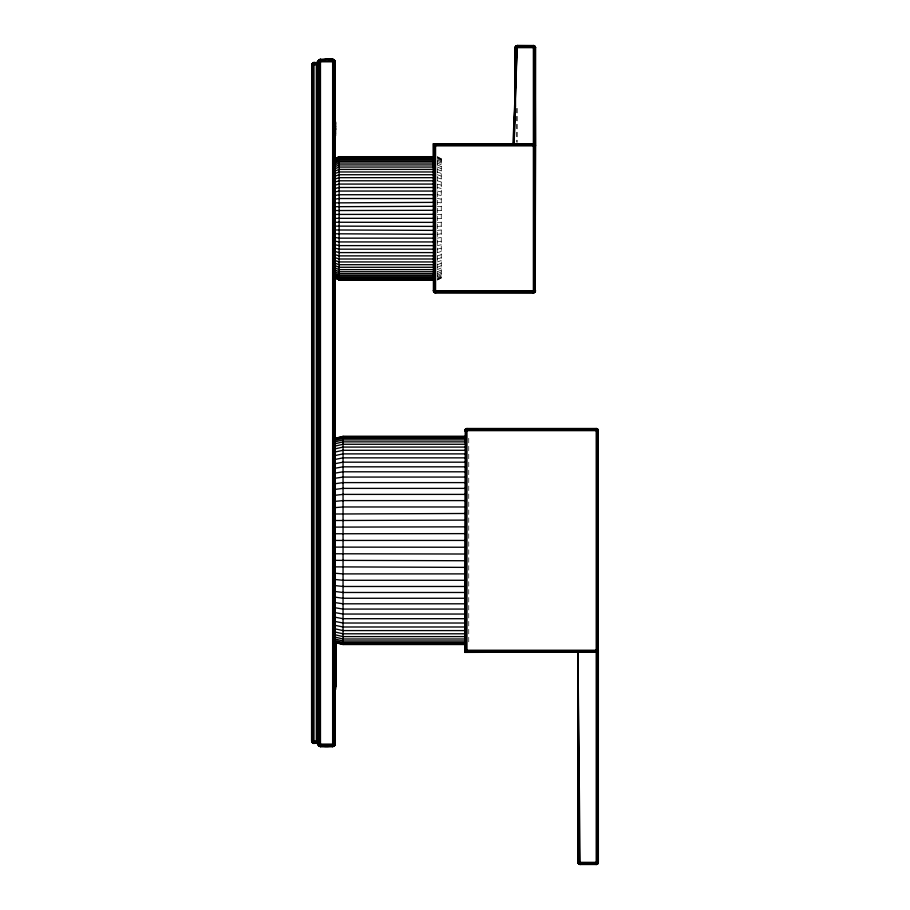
<?xml version="1.0" encoding="UTF-8"?>
<svg xmlns="http://www.w3.org/2000/svg" width="910" height="910" viewBox="0 0 910 910"><rect width="100%" height="100%" fill="white"/><g stroke="black" fill="none" stroke-linecap="round" stroke-linejoin="round"><path stroke-width="0.68" stroke-dasharray="4.55 3.41" d="M437.323 279.87L441.248 277.914L441.248 158.624M441.248 278.039L437.323 280.007L437.323 156.668L441.248 158.761M437.323 279.472L441.248 277.527M437.323 278.824L441.248 276.89M437.323 277.903L441.248 276.003M437.323 276.731L441.248 274.877M437.323 275.309L441.248 273.5M437.323 273.648L441.248 271.885M437.323 271.737L441.248 270.043M437.323 269.61L441.248 267.984M437.323 267.267L441.248 265.709M437.323 264.696L441.248 263.229M437.323 261.943L441.248 260.556M437.323 258.997L441.248 257.701M437.323 255.881L441.248 254.686M437.323 252.593L441.248 251.501M437.323 249.169L441.248 248.191M437.323 245.609L441.248 244.744M437.323 241.935L441.248 241.184M437.323 238.158L441.248 237.521M437.323 234.291L441.248 233.79M437.323 230.367L441.248 229.98M437.323 226.385L441.248 226.124M437.323 222.37L441.248 222.245M437.323 218.332L441.248 218.332M437.323 214.305L441.248 214.43M437.323 210.29L441.248 210.54M437.323 206.308L441.248 206.684M437.323 202.373L441.248 202.885M437.323 198.517L441.248 199.142M437.323 194.729L441.248 195.491M437.323 191.054L441.248 191.93M437.323 187.494L441.248 188.484M437.323 184.07L441.248 185.162M437.323 180.794L441.248 181.989M437.323 177.677L441.248 178.963M437.323 174.731L441.248 176.119M437.323 171.967L441.248 173.446M437.323 169.408L441.248 170.966M437.323 167.053L441.248 168.691M437.323 164.926L441.248 166.632M437.323 163.026L441.248 164.79M437.323 161.354L441.248 163.174M437.323 159.932L441.248 161.798M437.323 158.761L441.248 160.661M437.323 157.851L441.248 159.773M437.323 157.191L441.248 159.136M517.255 108.392L517.255 142.29M516.596 108.324L516.596 142.188M468.752 438.301L468.752 642.562"/><path stroke-width="1.36" d="M318.011 742.822L313.086 743.333L311.629 741.161L311.675 402.948M318.295 63.825L316.339 62.392L317.886 63.2L317.237 62.574L318.011 64.746L311.629 64.746L313.984 62.392L311.675 64.746L311.629 741.161L318.011 741.161L317.886 742.037L311.8 742.059L313.984 743.515L313.984 62.392L318.011 63.086L316.339 64.746M434.889 290.802L434.889 145.19L535.296 145.179L535.524 145.862L535.114 292.076L533.362 292.963L434.889 292.861L433.399 290.802L433.399 143.7L533.362 143.7L535.114 144.588L535.421 145.19L534.034 145.862L534.034 290.802C533.317 293.248 535.683 292.838 533.362 291.473L435.56 291.473C431.613 290.404 435.958 294.749 434.889 290.802L433.808 292.076L433.399 143.7M435.56 292.963L433.399 290.802L533.362 290.802L534.034 292.861L535.296 291.496L535.524 47.661L533.362 45.602L517.255 45.602L515.208 46.99L517.255 45.5L512.944 143.7L514.207 143.291L516.596 47.661C517.654 43.714 513.308 48.059 517.255 46.99L533.362 46.99C537.309 48.059 532.964 43.714 534.034 47.661L534.034 143.803L535.421 145.19L533.362 144.11L433.808 144.11L433.808 290.802L434.866 292.736L435.56 292.861L435.56 145.862L433.501 143.803L533.362 143.803L535.421 145.19L535.421 46.99L534.034 45.602L517.255 45.5L515.208 46.99L514.878 107.312M515.094 106.516L515.094 47.661L517.255 45.602L515.094 47.661L515.037 106.925L515.617 46.421L516.596 47.661L513.604 143.598L517.255 47.661L516.118 46.512L514.207 143.291L514.628 112.351M515.208 106.925L515.617 46.421M533.362 292.861L535.524 290.802L533.362 292.963L533.362 45.5L535.524 47.661L533.362 45.5M435.56 145.862L535.524 145.862L535.114 47.661C534.614 45.454 535.979 47.195 534.034 47.661M577.952 653.687L578.055 862.339L579.442 863.579L596.88 863.579L597.483 862.339L597.483 651.969L598.37 650.229L598.268 863.01L596.209 864.5L580.114 864.5L578.362 863.613L577.952 862.339L577.952 652.39L580.114 864.5L578.055 863.01L596.209 863.01C600.168 861.941 595.811 866.286 596.88 862.339L596.88 428.587L466.318 428.587L465.84 429.213L466.978 429.975L598.268 429.975L598.37 862.339L596.88 864.398L598.268 863.01L596.88 862.339M466.978 430.646L466.318 428.587L465.237 429.372L464.817 652.39L597.483 651.969L598.268 650.889L466.318 650.889L466.318 428.587M514.992 107.312L515.822 46.512L515.094 47.661L535.421 47.661L535 46.421L534.636 144.11L535.421 145.862L535 144.622L534.511 291.951L533.362 292.554L435.56 292.554L433.911 291.473M514.707 106.72L515.515 47.661L515.515 107.312M316.339 741.161C318.83 742.617 316.691 744.334 317.237 741.161L317.26 62.79L316.339 62.574L313.063 62.79L312.312 64.746L312.312 741.161L313.086 743.333L311.629 741.161M311.629 64.746L313.086 62.574L313.063 743.117L317.886 742.708M333.617 61.8L333.617 59.446L332.639 59.252L320.468 59.252L318.659 59.992L317.909 61.8L317.909 744.107L318.659 745.916L320.468 746.655L332.639 746.655L334.448 745.916L335.198 744.107L335.198 61.8L333.617 59.446L335.005 60.822L318.102 60.822L319.49 59.446L319.49 746.462L318.102 745.085L335.005 745.085L333.617 746.462L333.617 61.8L334.311 60.845L332.639 59.252L332.639 746.655L335.198 744.107L317.909 744.107L320.468 746.655L320.468 59.252L317.909 61.8L335.198 61.8C332.889 56.011 323.823 60.925 319.467 59.673L318.659 61.8L318.659 744.107L319.467 746.234L320.468 746.462L332.639 746.462L333.64 746.234L334.448 744.107L334.311 60.845L335.005 61.8L334.766 745.108C330.023 747.008 323.084 747.008 318.341 745.108L318.341 60.799C323.084 58.9 330.023 58.9 334.766 60.799L335.005 61.8M534.034 145.862L534.034 143.803M597.483 862.339L597.859 863.579L598.37 862.339L577.952 862.339L579.442 864.398L577.952 652.39M464.817 652.39L466.978 650.229L466.978 428.485L465.715 430.646L465.715 651.492L596.209 651.492L597.358 651.367L597.483 650.229L597.358 429.509L596.209 428.587L466.978 428.587L464.93 429.975L466.978 429.975M434.889 292.451L434.411 292.235M577.952 652.823L578.965 863.488C580.17 865.16 577.964 863.476 580.114 863.01M596.209 863.01L597.483 864.09L597.961 862.339L598.268 650.889L596.209 652.39L597.358 651.662L465.237 651.969L465.715 428.894M535.114 144.588L535.114 290.802C534.807 293.248 535.899 290.631 533.362 291.473M465.237 430.646L465.237 429.372L466.318 430.646M535.114 290.802L534.511 291.951L533.362 292.076L434.411 291.951L434.286 144.588L533.362 144.588L535.421 145.862L534.796 144.724L535.421 145.862M597.961 863.613L597.961 862.339M596.88 651.867L596.209 652.277L597.358 651.662L596.209 650.889M465.34 429.406L464.93 430.646L466.978 429.372L596.209 429.372L598.268 430.646L464.817 430.646L466.978 428.587L465.738 429.008L596.209 428.894L598.268 429.975L596.88 430.646M534.034 290.802L535.421 290.802L535.296 291.496L534.796 291.951L533.362 290.802M598.268 650.229L597.847 651.469L598.37 650.229L466.978 650.229M335.335 128.196L335.517 129.766L335.517 128.048M516.015 47.002L517.255 46.387L534.602 47.002M335.335 127.218L335.517 126.399M335.335 132.28L335.335 130.983M335.073 668.577L335.551 665.722L336.211 666.302L335.551 666.882M318.295 742.082L313.108 742.708L311.8 741.161L311.8 64.746L313.108 63.2L317.215 63.2L311.8 63.848M335.335 125.614L335.335 124.431M534.636 45.909L515.993 45.909L517.255 46.99M534.602 144.224L533.362 143.7L534.602 145.202M335.335 133.702L335.517 133.019M335.073 667.747L336.017 665.892M335.335 124.169L335.517 123.532M335.551 646.339L336.211 645.861L334.88 645.861L334.88 643.199L335.551 642.733L336.211 643.199L336.211 685.776L335.38 686.413L335.562 684.286L336.211 685.321L335.38 686.64L335.562 684.764M334.88 685.321L335.551 686.447L335.562 684.434M464.817 430.646L465.545 429.509L464.93 429.975M535.524 290.802L535.114 292.076L535.421 291.473L534.034 292.053M596.209 428.894L597.961 429.372L597.483 430.646M579.442 862.339L578.464 863.579L577.952 653.243M335.38 685.992L336.211 683.979M335.551 686.39L336.211 685.571M336.211 684.98L335.551 685.639M336.017 682.875L335.38 682.796L334.88 684.98L336.017 682.875L335.551 683.99M334.88 683.979L335.38 682.625L336.017 684.058M335.551 680.43L336.017 679.338L335.073 679.338M336.017 680.236L336.017 678.212L335.073 678.212L336.211 676.119L335.551 675.493L334.88 676.119M335.38 688.472C335.54 685.014 335.528 689.587 335.38 687.653M334.88 677.438L336.017 676.994L336.017 679.11M334.88 674.708L336.017 674.276L335.551 675.322M334.88 673.207L336.017 672.774L335.551 673.821M335.551 678.03L336.017 676.994M334.88 671.614L336.017 671.193L335.551 672.217M596.209 864.5L597.461 863.977L596.209 864.5L596.209 428.485L597.483 428.894L597.961 430.646L597.859 650.889L597.358 651.367L596.209 650.229M335.38 684.286L336.017 683.512L336.017 686.197L336.017 642.869M334.88 662.321L336.017 661.934L335.551 662.889M334.88 660.216L336.017 659.818L335.551 660.762M334.88 655.735L336.017 655.371L335.551 656.269M334.88 653.38L336.017 653.016L335.551 653.903M334.88 650.946L336.017 650.593L335.551 651.458M334.88 648.443L336.017 648.091L335.551 648.944M336.211 643.199L335.551 643.677M515.208 47.661L515.617 46.99M597.859 862.998L598.37 862.339L597.358 863.488L596.209 862.339M318.102 61.8L318.784 60.845L319.49 61.8M335.005 744.107L334.311 745.051L333.617 744.107M311.8 64.746L312.437 63.871L313.086 64.746M317.237 64.746L317.886 63.871L316.339 63.848M313.086 741.161L312.437 742.037L311.8 741.161M319.49 744.107L318.784 745.051L318.102 744.107M466.295 428.712L465.84 429.213L466.978 428.587M578.18 863.033L578.055 862.339L578.476 863.579L577.952 862.339L578.464 863.579L580.114 864.09L596.88 863.977L596.209 864.398L597.358 863.772M534.511 46.512L533.362 47.661M534.511 144.724L533.362 145.862M597.358 429.509L596.209 430.646M580.114 862.339L579.442 863.579M332.639 61.8L334.448 59.992M312.312 742.822L313.984 741.161M318.659 745.916L320.468 744.107M435.56 290.802L434.32 291.473M533.362 46.99L534.034 46.421M533.362 145.19L534.034 144.622M434.889 292.053L435.56 291.473M596.209 429.975L596.88 429.406M332.639 60.822L333.595 60.128L332.639 59.446M313.984 742.059L313.108 742.708L313.984 743.333M320.468 745.085L319.512 745.779L320.468 746.462M516.015 46.023L516.596 46.023M313.984 62.574L313.108 63.2L313.984 63.848M320.468 59.446L319.512 60.128L320.468 60.822M316.339 743.333L317.215 742.708L316.339 742.059M332.639 746.462L333.595 745.779L332.639 745.085M335.562 681.283L335.562 689.655M596.88 863.977L596.209 864.398L596.903 864.272M335.198 158.624L339.123 156.668L433.114 156.668M335.198 158.761L339.123 156.793L433.114 156.793M335.198 159.136L339.123 157.191L433.114 157.191M335.198 159.773L339.123 157.851L433.114 157.851M335.198 160.661L339.123 158.761L433.114 158.761M335.198 161.798L339.123 159.932L433.114 159.932M597.642 429.509L598.37 430.646L596.88 428.587L597.859 429.406M335.198 163.174L339.123 161.354L433.114 161.354M335.198 164.79L339.123 163.026L433.114 163.026M335.198 166.632L339.123 164.926L433.114 164.926M335.198 168.691L339.123 167.053L433.114 167.053M335.073 685.298L336.017 685.298M335.073 684.855L336.017 684.855L335.073 685.105L335.073 686.242M335.551 685.196L334.88 684.525M335.073 683.512L336.017 683.512M335.073 682.136L336.211 682.602L335.38 683.285M335.551 681.465L336.017 680.361L335.073 680.361L335.073 681.271M335.198 170.966L339.123 169.408L433.114 169.408M335.198 173.446L339.123 171.967L433.114 171.967M335.551 670.522L336.017 669.51L335.073 669.51L335.073 670.351M335.551 668.748L336.211 668.156L335.551 667.576M335.551 665.722L335.073 666.712M335.198 176.119L339.123 174.731L433.114 174.731M335.551 664.926L336.017 663.959L335.073 663.959L335.073 664.755M517.255 45.5L516.118 46.228L517.255 45.602M335.551 658.556L336.017 657.634L335.073 657.634L335.073 658.396M335.198 178.963L339.123 177.677L433.114 177.677M335.198 181.989L339.123 180.794L433.114 180.794M335.198 185.162L339.123 184.07L433.114 184.07M335.198 188.484L339.123 187.494L433.114 187.494M335.198 438.301L343.047 436.345L464.817 436.345M335.198 438.529L343.047 436.561L464.817 436.561M335.198 439.177L343.047 437.232L464.817 437.232M335.198 440.269L343.047 438.347L464.817 438.347M335.198 441.782L343.047 439.894L464.817 439.894M335.198 443.727L343.047 441.862L464.817 441.862M335.198 446.082L343.047 444.262L464.817 444.262M335.198 448.835L343.047 447.072L464.817 447.072M335.198 191.93L339.123 191.054L433.114 191.054M335.198 451.986L343.047 450.291L464.817 450.291M335.198 455.523L343.047 453.885L464.817 453.885M466.318 429.406L466.295 429.964M335.198 459.413L343.047 457.855L464.817 457.855M335.198 195.491L339.123 194.729L433.114 194.729M335.198 463.645L343.047 462.178L464.817 462.178M335.198 468.218L343.047 466.83L464.817 466.83M466.318 429.008L466.978 428.894M335.198 473.098L343.047 471.801L464.817 471.801M335.198 199.142L339.123 198.517L433.114 198.517M335.198 478.262L343.047 477.067L464.817 477.067M335.38 682.409L336.017 681.294L335.073 681.294L335.073 682.216M335.198 483.699L343.047 482.607L464.817 482.607M335.198 202.885L433.114 202.373M335.198 489.375L343.047 488.386L464.817 488.386M335.198 495.267L343.047 494.392L464.817 494.392M335.198 206.684L433.114 206.308M335.198 501.353L343.047 500.602L464.817 500.602M335.198 507.609L343.047 506.972L464.817 506.972M335.198 210.54L433.114 210.29M335.198 514.002L464.817 513.49M335.198 520.509L464.817 520.122M335.198 214.43L433.114 214.305M335.198 527.106L464.817 526.845M335.198 533.76L464.817 533.624M335.335 135.772L335.517 121.838L335.517 135.84M335.198 218.332L433.114 218.332M433.114 222.37L335.198 222.245M433.114 226.385L335.198 226.124M433.114 230.367L335.198 229.98M433.114 234.291L335.198 233.79M433.114 238.158L339.123 238.158L335.198 237.521M433.114 241.935L339.123 241.935L335.198 241.184M433.114 245.609L339.123 245.609L335.198 244.744M433.114 249.169L339.123 249.169L335.198 248.191M433.114 252.593L339.123 252.593L335.198 251.501M433.114 255.881L339.123 255.881L335.198 254.686M433.114 258.997L339.123 258.997L335.198 257.701M433.114 261.943L339.123 261.943L335.198 260.556M433.114 264.696L339.123 264.696L335.198 263.229M433.114 267.267L339.123 267.267L335.198 265.709M433.114 269.61L339.123 269.61L335.198 267.984M433.114 271.737L339.123 271.737L335.198 270.043M433.114 273.648L339.123 273.648L335.198 271.885M433.114 275.309L339.123 275.309L335.198 273.5M433.114 276.731L339.123 276.731L335.198 274.877M433.114 277.903L339.123 277.903L335.198 276.003M433.114 278.824L339.123 278.824L335.198 276.89M433.114 279.472L339.123 279.472L335.198 277.527M433.114 279.87L339.123 279.87L335.198 277.914L339.123 280.007L433.114 280.007M335.198 540.438L464.817 540.438M464.817 547.24L335.198 547.115M464.817 554.019L335.198 553.769M464.817 560.742L335.198 560.355M464.817 567.374L335.198 566.873M464.817 573.891L343.047 573.891L335.198 573.266M464.817 580.273L343.047 580.273L335.198 579.522M464.817 586.472L343.047 586.472L335.198 585.608M464.817 592.478L343.047 592.478L335.198 591.5M464.817 598.268L343.047 598.268L335.198 597.176M464.817 603.808L343.047 603.808L335.198 602.613M464.817 609.074L343.047 609.074L335.198 607.778M464.817 614.045L343.047 614.045L335.198 612.646M464.817 618.698L343.047 618.698L335.198 617.219M464.817 623.02L343.047 623.02L335.198 621.462M464.817 626.99L343.047 626.99L335.198 625.352M464.817 630.584L343.047 630.584L335.198 628.878M464.817 633.792L343.047 633.792L335.198 632.029M464.817 636.602L343.047 636.602L335.198 634.793M464.817 639.002L343.047 639.002L335.198 637.148M464.817 640.981L343.047 640.981L335.198 639.082M464.817 642.528L343.047 642.528L335.198 640.606M464.817 643.643L343.047 643.643L335.198 641.687M464.817 644.303L343.047 644.303L335.198 642.346M335.198 642.562L343.047 644.53L464.817 644.53M335.38 684.98L336.017 685.253M335.38 689.7L335.551 642.733M336.017 686.049L335.073 686.049M433.626 291.496L433.501 290.802L434.127 291.951L433.399 290.802M596.209 428.587L597.358 429.213M580.114 864.5L578.862 863.977L580.114 864.398L579.442 863.977M318.659 59.992L320.468 61.8M312.437 63.2L313.984 64.746M332.639 744.107L334.448 745.916M596.88 650.229L597.461 650.889M317.237 741.161L317.886 742.037L316.339 743.515L316.339 62.392M335.335 126.297L335.517 126.888M535 46.99L535.114 47.661M535 145.202L535.114 145.862M597.859 429.986L597.961 430.646M343.047 436.345L343.047 644.53M339.123 156.668L339.123 280.007M313.984 742.822L313.984 743.515M535.296 46.967L534.796 46.512L535.524 47.661L535.296 46.979"/></g></svg>
